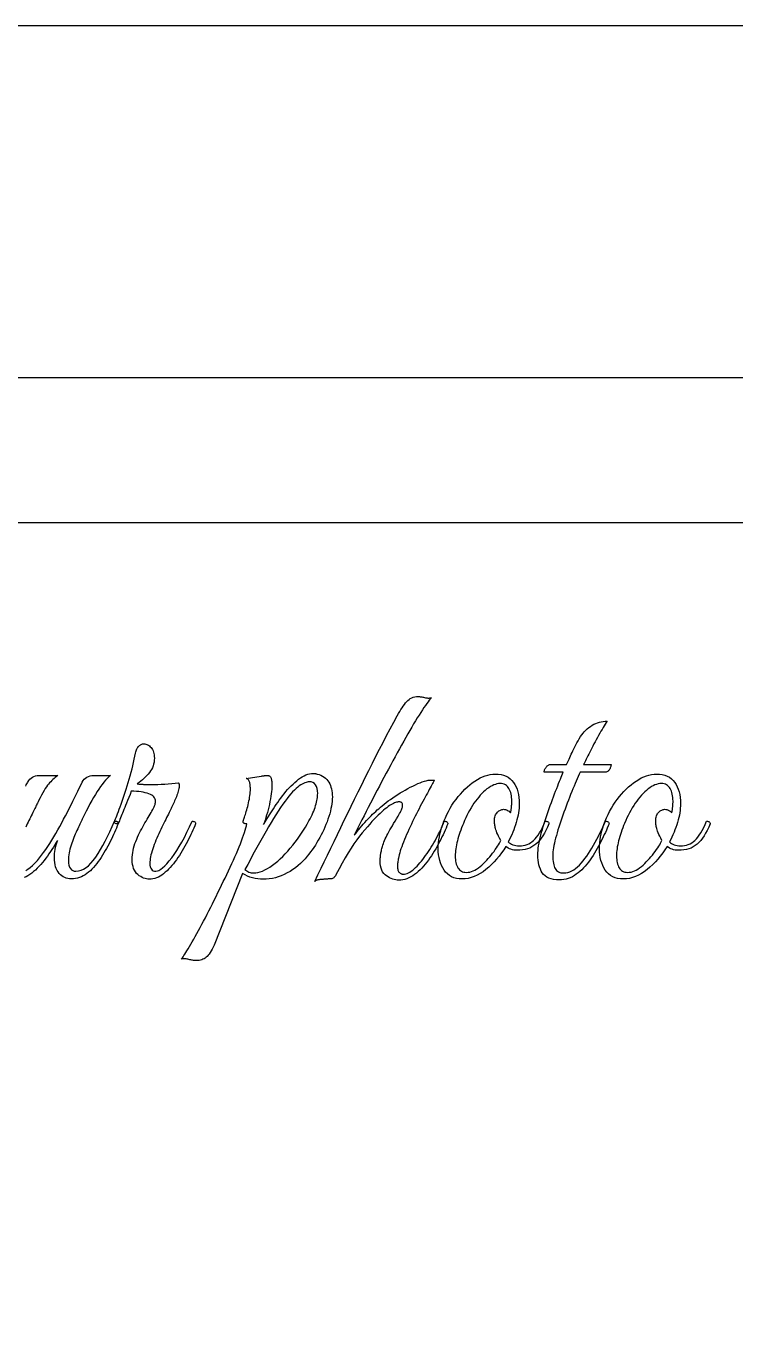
# Model space of a CAD drawing. Header units: millimetres. Extents: x 0 to 2440, y 0 to 1257.
# Drawn here: x 2267.4 to 2335.9, y 1095 to 1220 of the extents above; entities that cross this region are included whole.
import ezdxf

# ---------------------------------------------------------------- set-up
doc = ezdxf.new("R2010")
doc.units = ezdxf.units.MM
for name, color, linetype in [('CUT_OUTSIDE', 1, 'Continuous'), ('ENGRAVE_V', 2, 'Continuous'), ('SHEET', 8, 'Continuous')]:
    doc.layers.add(name, color=color, linetype=linetype)

msp = doc.modelspace()

# ---------------------------------------------------------------- linework, layer by layer
at = {"layer": 'CUT_OUTSIDE'}
msp.add_lwpolyline([(2391.99, 852), (2391.99, 1186), (1887.99, 1186), (1887.99, 852)], close=True, dxfattribs=at)
at = {"layer": 'ENGRAVE_V'}
for points in [[(2377.99, 866), (1901.99, 866), (1901.99, 1172), (2377.99, 1172), (2377.99, 866)], [(2295.289, 1137.326), (2295.594, 1137.951), (2295.902, 1138.584), (2296.213, 1139.224), (2296.528, 1139.872), (2296.845, 1140.528), (2297.166, 1141.191), (2297.49, 1141.862), (2297.817, 1142.541), (2298.147, 1143.224), (2298.479, 1143.909), (2298.813, 1144.595), (2299.15, 1145.282), (2299.489, 1145.971), (2299.83, 1146.661), (2300.173, 1147.352), (2300.519, 1148.045), (2300.865, 1148.734), (2301.21, 1149.416), (2301.555, 1150.089), (2301.898, 1150.754), (2302.241, 1151.41), (2302.583, 1152.059), (2302.923, 1152.7), (2303.263, 1153.332), (2303.385, 1153.543), (2303.504, 1153.742), (2303.622, 1153.93), (2303.736, 1154.105), (2303.849, 1154.269), (2303.959, 1154.421), (2304.068, 1154.562), (2304.173, 1154.69), (2304.282, 1154.805), (2304.4, 1154.905), (2304.526, 1154.99), (2304.661, 1155.059), (2304.804, 1155.112), (2304.956, 1155.151), (2305.117, 1155.174), (2305.286, 1155.181), (2305.352, 1155.18), (2305.421, 1155.176), (2305.493, 1155.169), (2305.568, 1155.16), (2305.645, 1155.148), (2305.725, 1155.133), (2305.807, 1155.115), (2305.893, 1155.095), (2305.979, 1155.075), (2306.064, 1155.06), (2306.149, 1155.05), (2306.232, 1155.044), (2306.315, 1155.043), (2306.396, 1155.046), (2306.477, 1155.054), (2306.557, 1155.066), (2306.459, 1154.955), (2306.352, 1154.826), (2306.237, 1154.677), (2306.113, 1154.51), (2305.98, 1154.323), (2305.839, 1154.118), (2305.69, 1153.893), (2305.531, 1153.65), (2305.367, 1153.391), (2305.197, 1153.119), (2305.024, 1152.835), (2304.845, 1152.538), (2304.662, 1152.228), (2304.475, 1151.906), (2304.283, 1151.571), (2304.087, 1151.223), (2303.887, 1150.866), (2303.684, 1150.502), (2303.479, 1150.131), (2303.271, 1149.753), (2303.06, 1149.369), (2302.846, 1148.978), (2302.63, 1148.58), (2302.411, 1148.175), (2302.191, 1147.766), (2301.972, 1147.357), (2301.754, 1146.947), (2301.537, 1146.535), (2301.321, 1146.123), (2301.105, 1145.71), (2300.891, 1145.296), (2300.677, 1144.881), (2300.466, 1144.469), (2300.259, 1144.064), (2300.057, 1143.666), (2299.858, 1143.274), (2299.663, 1142.889), (2299.472, 1142.511), (2299.285, 1142.14), (2299.103, 1141.775), (2299.248, 1141.962), (2299.394, 1142.145), (2299.54, 1142.326), (2299.688, 1142.505), (2299.836, 1142.68), (2299.986, 1142.853), (2300.136, 1143.024), (2300.287, 1143.191), (2300.439, 1143.354), (2300.589, 1143.512), (2300.738, 1143.665), (2300.887, 1143.812), (2301.035, 1143.954), (2301.181, 1144.09), (2301.327, 1144.221), (2301.472, 1144.347), (2301.636, 1144.492), (2301.811, 1144.639), (2301.995, 1144.788), (2302.191, 1144.939), (2302.396, 1145.092), (2302.612, 1145.246), (2302.839, 1145.402), (2303.076, 1145.56), (2303.318, 1145.716), (2303.559, 1145.867), (2303.801, 1146.013), (2304.043, 1146.152), (2304.285, 1146.287), (2304.527, 1146.416), (2304.769, 1146.54), (2305.011, 1146.658), (2305.247, 1146.766), (2305.471, 1146.86), (2305.682, 1146.94), (2305.882, 1147.005), (2306.069, 1147.055), (2306.244, 1147.091), (2306.407, 1147.113), (2306.557, 1147.12), (2306.606, 1147.12), (2306.651, 1147.119), (2306.693, 1147.116), (2306.73, 1147.113), (2306.765, 1147.109), (2306.795, 1147.104), (2306.823, 1147.098), (2306.846, 1147.091), (2306.841, 1147.082), (2306.826, 1147.055), (2306.801, 1147.01), (2306.767, 1146.947), (2306.722, 1146.866), (2306.667, 1146.766), (2306.603, 1146.649), (2306.528, 1146.514), (2306.446, 1146.364), (2306.359, 1146.205), (2306.267, 1146.036), (2306.171, 1145.856), (2306.069, 1145.667), (2305.962, 1145.468), (2305.85, 1145.259), (2305.734, 1145.04), (2305.614, 1144.814), (2305.493, 1144.583), (2305.372, 1144.348), (2305.25, 1144.108), (2305.126, 1143.864), (2305.002, 1143.615), (2304.877, 1143.362), (2304.751, 1143.104), (2304.627, 1142.846), (2304.507, 1142.591), (2304.39, 1142.338), (2304.278, 1142.089), (2304.17, 1141.844), (2304.066, 1141.601), (2303.966, 1141.362), (2303.87, 1141.125), (2303.78, 1140.896), (2303.699, 1140.676), (2303.625, 1140.468), (2303.559, 1140.269), (2303.502, 1140.081), (2303.453, 1139.904), (2303.412, 1139.736), (2303.379, 1139.579), (2303.359, 1139.466), (2303.341, 1139.357), (2303.326, 1139.253), (2303.314, 1139.153), (2303.304, 1139.058), (2303.298, 1138.967), (2303.294, 1138.881), (2303.292, 1138.799), (2303.295, 1138.689), (2303.303, 1138.587), (2303.317, 1138.495), (2303.336, 1138.413), (2303.36, 1138.34), (2303.39, 1138.277), (2303.425, 1138.223), (2303.466, 1138.178), (2303.509, 1138.141), (2303.554, 1138.109), (2303.6, 1138.081), (2303.646, 1138.059), (2303.694, 1138.042), (2303.742, 1138.029), (2303.791, 1138.022), (2303.841, 1138.019), (2303.965, 1138.027), (2304.091, 1138.051), (2304.22, 1138.09), (2304.35, 1138.146), (2304.483, 1138.217), (2304.619, 1138.304), (2304.756, 1138.406), (2304.896, 1138.525), (2305.036, 1138.656), (2305.177, 1138.795), (2305.316, 1138.943), (2305.456, 1139.099), (2305.594, 1139.264), (2305.733, 1139.438), (2305.871, 1139.62), (2306.008, 1139.811), (2306.144, 1140.007), (2306.278, 1140.207), (2306.41, 1140.41), (2306.539, 1140.616), (2306.666, 1140.825), (2306.791, 1141.038), (2306.914, 1141.253), (2307.034, 1141.472), (2307.15, 1141.691), (2307.26, 1141.906), (2307.365, 1142.119), (2307.464, 1142.328), (2307.556, 1142.534), (2307.643, 1142.737), (2307.724, 1142.937), (2307.799, 1143.133), (2307.881, 1143.129), (2307.951, 1143.117), (2308.011, 1143.097), (2308.059, 1143.068), (2308.097, 1143.032), (2308.125, 1142.987), (2308.141, 1142.934), (2308.146, 1142.873), (2308.064, 1142.676), (2307.977, 1142.473), (2307.885, 1142.266), (2307.789, 1142.053), (2307.687, 1141.836), (2307.58, 1141.614), (2307.468, 1141.386), (2307.352, 1141.154), (2307.23, 1140.921), (2307.105, 1140.691), (2306.976, 1140.464), (2306.842, 1140.24), (2306.705, 1140.02), (2306.563, 1139.802), (2306.418, 1139.588), (2306.268, 1139.377), (2306.115, 1139.172), (2305.958, 1138.976), (2305.797, 1138.789), (2305.633, 1138.612), (2305.465, 1138.443), (2305.293, 1138.283), (2305.118, 1138.132), (2304.939, 1137.99), (2304.757, 1137.862), (2304.573, 1137.75), (2304.385, 1137.656), (2304.195, 1137.579), (2304.002, 1137.519), (2303.807, 1137.476), (2303.609, 1137.45), (2303.408, 1137.441), (2303.263, 1137.448), (2303.117, 1137.467), (2302.97, 1137.498), (2302.823, 1137.543), (2302.674, 1137.599), (2302.525, 1137.669), (2302.374, 1137.751), (2302.223, 1137.846), (2302.081, 1137.957), (2301.958, 1138.09), (2301.853, 1138.243), (2301.768, 1138.417), (2301.702, 1138.611), (2301.654, 1138.826), (2301.626, 1139.063), (2301.616, 1139.319), (2301.617, 1139.4), (2301.62, 1139.481), (2301.625, 1139.564), (2301.631, 1139.648), (2301.639, 1139.734), (2301.649, 1139.821), (2301.661, 1139.909), (2301.674, 1139.998), (2301.69, 1140.09), (2301.709, 1140.185), (2301.73, 1140.283), (2301.754, 1140.385), (2301.78, 1140.489), (2301.81, 1140.597), (2301.842, 1140.708), (2301.877, 1140.822), (2301.923, 1140.968), (2301.978, 1141.119), (2302.039, 1141.274), (2302.108, 1141.432), (2302.183, 1141.595), (2302.267, 1141.762), (2302.357, 1141.933), (2302.454, 1142.108), (2302.559, 1142.29), (2302.671, 1142.484), (2302.79, 1142.689), (2302.917, 1142.906), (2303.05, 1143.133), (2303.191, 1143.372), (2303.339, 1143.623), (2303.494, 1143.884), (2303.562, 1144.004), (2303.621, 1144.117), (2303.671, 1144.224), (2303.711, 1144.325), (2303.743, 1144.419), (2303.765, 1144.507), (2303.779, 1144.589), (2303.783, 1144.665), (2303.778, 1144.746), (2303.762, 1144.816), (2303.735, 1144.876), (2303.697, 1144.925), (2303.648, 1144.962), (2303.588, 1144.99), (2303.518, 1145.006), (2303.437, 1145.011), (2303.361, 1145.007), (2303.28, 1144.993), (2303.192, 1144.971), (2303.097, 1144.939), (2302.997, 1144.898), (2302.89, 1144.849), (2302.776, 1144.79), (2302.657, 1144.722), (2302.53, 1144.643), (2302.395, 1144.551), (2302.252, 1144.445), (2302.1, 1144.325), (2301.941, 1144.192), (2301.774, 1144.045), (2301.598, 1143.885), (2301.414, 1143.711), (2301.228, 1143.528), (2301.031, 1143.325), (2300.824, 1143.102), (2300.605, 1142.859), (2300.376, 1142.596), (2300.136, 1142.313), (2299.885, 1142.011), (2299.623, 1141.689), (2299.353, 1141.34), (2299.079, 1140.957), (2298.801, 1140.541), (2298.518, 1140.092), (2298.23, 1139.61), (2297.938, 1139.094), (2297.642, 1138.544), (2297.34, 1137.961), (2297.289, 1137.873), (2297.237, 1137.796), (2297.183, 1137.731), (2297.127, 1137.676), (2297.071, 1137.633), (2297.013, 1137.601), (2296.953, 1137.581), (2296.893, 1137.571), (2296.829, 1137.568), (2296.76, 1137.563), (2296.686, 1137.559), (2296.607, 1137.553), (2296.524, 1137.548), (2296.435, 1137.542), (2296.341, 1137.535), (2296.242, 1137.528), (2296.177, 1137.521), (2296.112, 1137.515), (2296.047, 1137.508), (2295.982, 1137.503), (2295.917, 1137.498), (2295.852, 1137.493), (2295.787, 1137.489), (2295.722, 1137.485), (2295.659, 1137.479), (2295.598, 1137.469), (2295.54, 1137.456), (2295.484, 1137.438), (2295.431, 1137.416), (2295.381, 1137.39), (2295.334, 1137.36), (2295.289, 1137.326)], [(2323.546, 1152.812), (2323.451, 1152.67), (2323.353, 1152.52), (2323.252, 1152.36), (2323.149, 1152.191), (2323.042, 1152.013), (2322.934, 1151.826), (2322.822, 1151.63), (2322.708, 1151.425), (2322.594, 1151.217), (2322.481, 1151.01), (2322.371, 1150.805), (2322.264, 1150.602), (2322.158, 1150.401), (2322.055, 1150.201), (2321.954, 1150.003), (2321.856, 1149.807), (2321.761, 1149.618), (2321.672, 1149.441), (2321.59, 1149.275), (2321.513, 1149.121), (2321.441, 1148.979), (2321.376, 1148.849), (2321.317, 1148.73), (2321.263, 1148.623), (2323.921, 1148.623), (2323.92, 1148.592), (2323.915, 1148.556), (2323.907, 1148.516), (2323.896, 1148.471), (2323.882, 1148.422), (2323.865, 1148.368), (2323.844, 1148.31), (2323.82, 1148.247), (2323.792, 1148.184), (2323.758, 1148.126), (2323.718, 1148.072), (2323.672, 1148.023), (2323.621, 1147.979), (2323.563, 1147.938), (2323.5, 1147.903), (2323.43, 1147.872), (2320.917, 1147.872), (2320.828, 1147.672), (2320.737, 1147.462), (2320.642, 1147.242), (2320.545, 1147.012), (2320.444, 1146.772), (2320.34, 1146.523), (2320.232, 1146.263), (2320.122, 1145.994), (2320.011, 1145.718), (2319.9, 1145.439), (2319.79, 1145.158), (2319.681, 1144.874), (2319.574, 1144.587), (2319.467, 1144.298), (2319.361, 1144.006), (2319.255, 1143.711), (2319.153, 1143.417), (2319.055, 1143.129), (2318.961, 1142.845), (2318.873, 1142.566), (2318.788, 1142.292), (2318.708, 1142.024), (2318.633, 1141.76), (2318.562, 1141.501), (2318.498, 1141.25), (2318.442, 1141.012), (2318.395, 1140.786), (2318.356, 1140.573), (2318.326, 1140.371), (2318.305, 1140.182), (2318.292, 1140.004), (2318.287, 1139.839), (2318.291, 1139.63), (2318.302, 1139.434), (2318.32, 1139.252), (2318.345, 1139.085), (2318.378, 1138.931), (2318.417, 1138.791), (2318.464, 1138.666), (2318.519, 1138.554), (2318.582, 1138.456), (2318.658, 1138.37), (2318.745, 1138.298), (2318.844, 1138.24), (2318.954, 1138.194), (2319.077, 1138.161), (2319.211, 1138.141), (2319.356, 1138.135), (2319.551, 1138.147), (2319.743, 1138.183), (2319.933, 1138.243), (2320.122, 1138.326), (2320.309, 1138.434), (2320.494, 1138.566), (2320.677, 1138.721), (2320.859, 1138.9), (2321.038, 1139.098), (2321.215, 1139.308), (2321.39, 1139.53), (2321.563, 1139.764), (2321.734, 1140.01), (2321.902, 1140.268), (2322.068, 1140.539), (2322.231, 1140.822), (2322.391, 1141.111), (2322.546, 1141.4), (2322.696, 1141.689), (2322.842, 1141.978), (2322.982, 1142.266), (2323.117, 1142.555), (2323.247, 1142.844), (2323.373, 1143.133), (2323.454, 1143.129), (2323.524, 1143.117), (2323.584, 1143.097), (2323.633, 1143.068), (2323.67, 1143.032), (2323.698, 1142.987), (2323.714, 1142.934), (2323.719, 1142.873), (2323.637, 1142.676), (2323.551, 1142.474), (2323.461, 1142.268), (2323.365, 1142.057), (2323.266, 1141.842), (2323.161, 1141.622), (2323.052, 1141.397), (2322.939, 1141.169), (2322.822, 1140.939), (2322.7, 1140.711), (2322.574, 1140.485), (2322.444, 1140.262), (2322.31, 1140.041), (2322.173, 1139.822), (2322.031, 1139.606), (2321.885, 1139.392), (2321.734, 1139.184), (2321.579, 1138.985), (2321.42, 1138.797), (2321.256, 1138.619), (2321.088, 1138.45), (2320.915, 1138.292), (2320.737, 1138.143), (2320.555, 1138.005), (2320.369, 1137.88), (2320.177, 1137.771), (2319.981, 1137.679), (2319.779, 1137.604), (2319.572, 1137.545), (2319.361, 1137.504), (2319.144, 1137.479), (2318.923, 1137.47), (2318.632, 1137.481), (2318.365, 1137.513), (2318.123, 1137.566), (2317.905, 1137.64), (2317.711, 1137.736), (2317.542, 1137.852), (2317.397, 1137.99), (2317.276, 1138.149), (2317.175, 1138.325), (2317.087, 1138.513), (2317.012, 1138.713), (2316.951, 1138.926), (2316.904, 1139.15), (2316.87, 1139.387), (2316.85, 1139.636), (2316.843, 1139.897), (2316.847, 1140.097), (2316.861, 1140.308), (2316.883, 1140.529), (2316.915, 1140.76), (2316.956, 1141.002), (2317.005, 1141.254), (2317.064, 1141.517), (2317.132, 1141.79), (2317.206, 1142.069), (2317.284, 1142.35), (2317.367, 1142.634), (2317.453, 1142.92), (2317.544, 1143.208), (2317.638, 1143.499), (2317.737, 1143.792), (2317.84, 1144.087), (2317.944, 1144.38), (2318.048, 1144.669), (2318.152, 1144.953), (2318.255, 1145.232), (2318.358, 1145.505), (2318.46, 1145.774), (2318.562, 1146.038), (2318.663, 1146.297), (2318.761, 1146.546), (2318.854, 1146.78), (2318.942, 1146.999), (2319.024, 1147.203), (2319.101, 1147.393), (2319.172, 1147.567), (2319.238, 1147.727), (2319.299, 1147.872), (2317.45, 1147.872), (2317.453, 1147.93), (2317.462, 1147.989), (2317.478, 1148.049), (2317.5, 1148.11), (2317.529, 1148.172), (2317.563, 1148.235), (2317.604, 1148.298), (2317.652, 1148.363), (2317.703, 1148.424), (2317.755, 1148.477), (2317.808, 1148.521), (2317.861, 1148.558), (2317.916, 1148.586), (2317.971, 1148.607), (2318.028, 1148.619), (2318.085, 1148.623), (2319.616, 1148.623), (2319.675, 1148.742), (2319.737, 1148.868), (2319.8, 1149.002), (2319.866, 1149.143), (2319.934, 1149.291), (2320.004, 1149.446), (2320.076, 1149.609), (2320.151, 1149.778), (2320.23, 1149.954), (2320.316, 1150.134), (2320.409, 1150.319), (2320.509, 1150.508), (2320.615, 1150.702), (2320.728, 1150.9), (2320.848, 1151.103), (2320.974, 1151.31), (2321.087, 1151.479), (2321.206, 1151.638), (2321.334, 1151.789), (2321.469, 1151.931), (2321.612, 1152.064), (2321.763, 1152.187), (2321.921, 1152.302), (2322.087, 1152.408), (2322.258, 1152.503), (2322.433, 1152.585), (2322.61, 1152.654), (2322.791, 1152.711), (2322.975, 1152.755), (2323.162, 1152.787), (2323.352, 1152.806), (2323.546, 1152.812)], [(2275.989, 1143.22), (2276.049, 1143.352), (2276.113, 1143.503), (2276.183, 1143.672), (2276.256, 1143.859), (2276.334, 1144.065), (2276.417, 1144.29), (2276.504, 1144.533), (2276.596, 1144.795), (2276.69, 1145.069), (2276.785, 1145.352), (2276.881, 1145.642), (2276.978, 1145.939), (2277.076, 1146.245), (2277.175, 1146.558), (2277.275, 1146.879), (2277.376, 1147.207), (2277.474, 1147.537), (2277.565, 1147.863), (2277.651, 1148.184), (2277.73, 1148.5), (2277.802, 1148.812), (2277.869, 1149.119), (2277.929, 1149.422), (2277.982, 1149.721), (2278.006, 1149.832), (2278.035, 1149.936), (2278.068, 1150.033), (2278.105, 1150.122), (2278.147, 1150.203), (2278.194, 1150.276), (2278.245, 1150.342), (2278.3, 1150.4), (2278.359, 1150.45), (2278.418, 1150.494), (2278.478, 1150.532), (2278.539, 1150.562), (2278.6, 1150.586), (2278.663, 1150.603), (2278.727, 1150.613), (2278.791, 1150.616), (2278.884, 1150.611), (2278.976, 1150.594), (2279.065, 1150.566), (2279.153, 1150.526), (2279.238, 1150.475), (2279.322, 1150.413), (2279.405, 1150.34), (2279.485, 1150.255), (2279.559, 1150.16), (2279.624, 1150.056), (2279.679, 1149.942), (2279.723, 1149.818), (2279.758, 1149.685), (2279.783, 1149.543), (2279.798, 1149.391), (2279.803, 1149.23), (2279.795, 1149.031), (2279.773, 1148.839), (2279.736, 1148.655), (2279.683, 1148.478), (2279.616, 1148.309), (2279.535, 1148.146), (2279.438, 1147.991), (2279.326, 1147.843), (2279.203, 1147.699), (2279.074, 1147.557), (2278.938, 1147.417), (2278.795, 1147.279), (2278.645, 1147.143), (2278.489, 1147.008), (2278.326, 1146.876), (2278.156, 1146.745), (2278.228, 1146.738), (2278.302, 1146.731), (2278.377, 1146.725), (2278.452, 1146.72), (2278.528, 1146.714), (2278.605, 1146.71), (2278.684, 1146.705), (2278.763, 1146.701), (2278.843, 1146.698), (2278.925, 1146.695), (2279.009, 1146.693), (2279.095, 1146.691), (2279.182, 1146.689), (2279.272, 1146.688), (2279.363, 1146.687), (2279.456, 1146.687), (2279.795, 1146.69), (2280.133, 1146.698), (2280.47, 1146.711), (2280.807, 1146.73), (2281.142, 1146.755), (2281.477, 1146.785), (2281.81, 1146.82), (2282.143, 1146.86), (2282.157, 1146.818), (2282.168, 1146.779), (2282.178, 1146.743), (2282.186, 1146.709), (2282.193, 1146.678), (2282.197, 1146.649), (2282.2, 1146.623), (2282.201, 1146.6), (2282.197, 1146.503), (2282.187, 1146.4), (2282.17, 1146.29), (2282.147, 1146.174), (2282.116, 1146.052), (2282.079, 1145.923), (2282.035, 1145.788), (2281.984, 1145.647), (2281.93, 1145.504), (2281.875, 1145.365), (2281.82, 1145.23), (2281.764, 1145.098), (2281.708, 1144.97), (2281.651, 1144.845), (2281.594, 1144.724), (2281.536, 1144.607), (2281.504, 1144.535), (2281.464, 1144.451), (2281.417, 1144.353), (2281.363, 1144.242), (2281.301, 1144.118), (2281.233, 1143.981), (2281.157, 1143.831), (2281.074, 1143.668), (2280.986, 1143.495), (2280.897, 1143.317), (2280.806, 1143.134), (2280.713, 1142.945), (2280.618, 1142.751), (2280.521, 1142.552), (2280.423, 1142.347), (2280.323, 1142.136), (2280.224, 1141.924), (2280.129, 1141.712), (2280.038, 1141.501), (2279.951, 1141.291), (2279.868, 1141.082), (2279.789, 1140.874), (2279.714, 1140.667), (2279.644, 1140.461), (2279.579, 1140.259), (2279.524, 1140.064), (2279.477, 1139.878), (2279.438, 1139.699), (2279.408, 1139.527), (2279.386, 1139.364), (2279.374, 1139.208), (2279.369, 1139.059), (2279.378, 1138.883), (2279.405, 1138.731), (2279.451, 1138.602), (2279.514, 1138.496), (2279.595, 1138.414), (2279.694, 1138.355), (2279.812, 1138.32), (2279.947, 1138.308), (2280.091, 1138.328), (2280.249, 1138.389), (2280.42, 1138.489), (2280.604, 1138.63), (2280.803, 1138.81), (2281.014, 1139.031), (2281.24, 1139.293), (2281.478, 1139.594), (2281.724, 1139.93), (2281.97, 1140.297), (2282.215, 1140.694), (2282.461, 1141.122), (2282.706, 1141.579), (2282.952, 1142.067), (2283.198, 1142.585), (2283.443, 1143.133), (2283.524, 1143.129), (2283.595, 1143.117), (2283.654, 1143.097), (2283.703, 1143.068), (2283.741, 1143.032), (2283.768, 1142.987), (2283.784, 1142.934), (2283.79, 1142.873), (2283.708, 1142.676), (2283.621, 1142.474), (2283.529, 1142.268), (2283.432, 1142.057), (2283.33, 1141.842), (2283.224, 1141.622), (2283.112, 1141.397), (2282.995, 1141.169), (2282.875, 1140.939), (2282.751, 1140.713), (2282.624, 1140.489), (2282.493, 1140.269), (2282.36, 1140.052), (2282.223, 1139.839), (2282.084, 1139.628), (2281.941, 1139.421), (2281.795, 1139.219), (2281.646, 1139.027), (2281.495, 1138.844), (2281.341, 1138.669), (2281.185, 1138.504), (2281.025, 1138.348), (2280.863, 1138.201), (2280.698, 1138.063), (2280.531, 1137.937), (2280.362, 1137.829), (2280.192, 1137.737), (2280.019, 1137.662), (2279.845, 1137.603), (2279.669, 1137.561), (2279.491, 1137.536), (2279.312, 1137.528), (2279.174, 1137.535), (2279.037, 1137.556), (2278.9, 1137.591), (2278.763, 1137.64), (2278.625, 1137.703), (2278.488, 1137.78), (2278.351, 1137.871), (2278.214, 1137.976), (2278.085, 1138.097), (2277.973, 1138.235), (2277.879, 1138.391), (2277.802, 1138.565), (2277.742, 1138.756), (2277.699, 1138.965), (2277.673, 1139.191), (2277.665, 1139.435), (2277.67, 1139.658), (2277.686, 1139.88), (2277.713, 1140.101), (2277.751, 1140.32), (2277.8, 1140.538), (2277.86, 1140.754), (2277.93, 1140.969), (2278.011, 1141.183), (2278.099, 1141.394), (2278.19, 1141.603), (2278.284, 1141.808), (2278.38, 1142.01), (2278.479, 1142.209), (2278.58, 1142.405), (2278.684, 1142.597), (2278.791, 1142.787), (2278.898, 1142.972), (2279.003, 1143.151), (2279.104, 1143.326), (2279.203, 1143.494), (2279.299, 1143.658), (2279.393, 1143.816), (2279.484, 1143.968), (2279.572, 1144.116), (2279.653, 1144.256), (2279.723, 1144.39), (2279.783, 1144.516), (2279.832, 1144.636), (2279.869, 1144.748), (2279.897, 1144.852), (2279.913, 1144.95), (2279.918, 1145.04), (2279.908, 1145.166), (2279.878, 1145.282), (2279.827, 1145.39), (2279.756, 1145.488), (2279.664, 1145.577), (2279.553, 1145.658), (2279.421, 1145.729), (2279.268, 1145.791), (2279.1, 1145.846), (2278.919, 1145.894), (2278.726, 1145.936), (2278.521, 1145.972), (2278.303, 1146.001), (2278.074, 1146.024), (2277.832, 1146.041), (2277.578, 1146.051), (2277.452, 1145.73), (2277.334, 1145.43), (2277.224, 1145.152), (2277.123, 1144.896), (2277.029, 1144.661), (2276.944, 1144.448), (2276.867, 1144.256), (2276.798, 1144.087), (2276.733, 1143.929), (2276.67, 1143.772), (2276.607, 1143.618), (2276.545, 1143.465), (2276.484, 1143.315), (2276.424, 1143.166), (2276.365, 1143.019), (2276.307, 1142.873), (2276.201, 1142.879), (2276.113, 1142.895), (2276.045, 1142.922), (2275.996, 1142.96), (2275.966, 1143.009), (2275.955, 1143.068), (2275.962, 1143.139), (2275.989, 1143.22)], [(2283.848, 1129.669), (2283.761, 1129.671), (2283.673, 1129.676), (2283.586, 1129.684), (2283.497, 1129.695), (2283.409, 1129.709), (2283.319, 1129.726), (2283.23, 1129.747), (2283.14, 1129.77), (2283.049, 1129.793), (2282.958, 1129.811), (2282.867, 1129.824), (2282.775, 1129.832), (2282.683, 1129.835), (2282.59, 1129.833), (2282.497, 1129.826), (2282.403, 1129.814), (2282.451, 1129.867), (2282.51, 1129.941), (2282.578, 1130.035), (2282.656, 1130.15), (2282.744, 1130.284), (2282.842, 1130.44), (2282.95, 1130.615), (2283.068, 1130.811), (2283.193, 1131.023), (2283.324, 1131.248), (2283.46, 1131.485), (2283.602, 1131.735), (2283.749, 1131.998), (2283.902, 1132.273), (2284.06, 1132.561), (2284.223, 1132.862), (2284.39, 1133.172), (2284.558, 1133.489), (2284.728, 1133.811), (2284.899, 1134.14), (2285.071, 1134.476), (2285.244, 1134.818), (2285.419, 1135.166), (2285.596, 1135.52), (2285.772, 1135.877), (2285.947, 1136.233), (2286.12, 1136.589), (2286.293, 1136.943), (2286.464, 1137.296), (2286.633, 1137.649), (2286.801, 1138.001), (2286.968, 1138.352), (2287.131, 1138.699), (2287.289, 1139.04), (2287.44, 1139.374), (2287.586, 1139.702), (2287.725, 1140.024), (2287.859, 1140.34), (2287.987, 1140.649), (2288.109, 1140.952), (2288.223, 1141.244), (2288.327, 1141.522), (2288.42, 1141.784), (2288.503, 1142.032), (2288.575, 1142.264), (2288.637, 1142.482), (2288.689, 1142.685), (2288.73, 1142.873), (2288.695, 1142.874), (2288.66, 1142.877), (2288.626, 1142.881), (2288.593, 1142.888), (2288.561, 1142.896), (2288.53, 1142.906), (2288.5, 1142.917), (2288.47, 1142.931), (2288.444, 1142.947), (2288.422, 1142.965), (2288.404, 1142.987), (2288.391, 1143.01), (2288.382, 1143.037), (2288.378, 1143.066), (2288.379, 1143.098), (2288.384, 1143.133), (2288.386, 1143.141), (2288.395, 1143.166), (2288.408, 1143.206), (2288.427, 1143.263), (2288.451, 1143.336), (2288.481, 1143.426), (2288.516, 1143.531), (2288.557, 1143.653), (2288.6, 1143.787), (2288.644, 1143.927), (2288.687, 1144.074), (2288.73, 1144.228), (2288.774, 1144.388), (2288.817, 1144.555), (2288.86, 1144.729), (2288.904, 1144.91), (2288.944, 1145.092), (2288.98, 1145.27), (2289.009, 1145.444), (2289.034, 1145.614), (2289.053, 1145.78), (2289.066, 1145.942), (2289.074, 1146.1), (2289.077, 1146.254), (2289.076, 1146.353), (2289.072, 1146.449), (2289.065, 1146.541), (2289.055, 1146.629), (2289.043, 1146.714), (2289.028, 1146.795), (2289.011, 1146.873), (2288.99, 1146.947), (2288.967, 1147.015), (2288.938, 1147.075), (2288.905, 1147.127), (2288.868, 1147.171), (2288.826, 1147.207), (2288.779, 1147.234), (2288.728, 1147.254), (2288.673, 1147.265), (2290.117, 1147.496), (2290.16, 1147.503), (2290.202, 1147.51), (2290.243, 1147.516), (2290.283, 1147.521), (2290.323, 1147.526), (2290.361, 1147.531), (2290.399, 1147.535), (2290.435, 1147.539), (2290.471, 1147.543), (2290.506, 1147.546), (2290.539, 1147.548), (2290.572, 1147.55), (2290.604, 1147.552), (2290.636, 1147.553), (2290.666, 1147.554), (2290.695, 1147.554), (2290.758, 1147.551), (2290.815, 1147.542), (2290.868, 1147.527), (2290.915, 1147.507), (2290.958, 1147.48), (2290.996, 1147.448), (2291.029, 1147.41), (2291.056, 1147.366), (2291.08, 1147.313), (2291.101, 1147.248), (2291.118, 1147.17), (2291.132, 1147.081), (2291.143, 1146.979), (2291.151, 1146.865), (2291.156, 1146.739), (2291.157, 1146.6), (2291.154, 1146.414), (2291.142, 1146.215), (2291.123, 1146.004), (2291.096, 1145.78), (2291.061, 1145.545), (2291.019, 1145.297), (2290.969, 1145.038), (2290.912, 1144.766), (2290.849, 1144.492), (2290.785, 1144.227), (2290.717, 1143.97), (2290.648, 1143.722), (2290.577, 1143.482), (2290.503, 1143.252), (2290.427, 1143.029), (2290.348, 1142.815), (2290.431, 1142.95), (2290.519, 1143.093), (2290.613, 1143.246), (2290.713, 1143.408), (2290.819, 1143.578), (2290.931, 1143.758), (2291.048, 1143.947), (2291.172, 1144.144), (2291.301, 1144.347), (2291.435, 1144.551), (2291.573, 1144.755), (2291.717, 1144.961), (2291.866, 1145.167), (2292.02, 1145.374), (2292.178, 1145.582), (2292.342, 1145.791), (2292.509, 1145.997), (2292.678, 1146.193), (2292.849, 1146.381), (2293.021, 1146.561), (2293.195, 1146.731), (2293.371, 1146.894), (2293.549, 1147.047), (2293.729, 1147.193), (2293.909, 1147.325), (2294.088, 1147.439), (2294.267, 1147.536), (2294.444, 1147.615), (2294.62, 1147.677), (2294.796, 1147.721), (2294.971, 1147.747), (2295.145, 1147.756), (2295.182, 1147.755), (2295.222, 1147.752), (2295.265, 1147.748), (2295.311, 1147.742), (2295.359, 1147.733), (2295.41, 1147.724), (2295.464, 1147.712), (2295.52, 1147.698), (2295.715, 1147.642), (2295.895, 1147.573), (2296.06, 1147.492), (2296.21, 1147.398), (2296.345, 1147.293), (2296.465, 1147.175), (2296.571, 1147.046), (2296.661, 1146.904), (2296.739, 1146.752), (2296.807, 1146.594), (2296.864, 1146.429), (2296.911, 1146.257), (2296.947, 1146.079), (2296.973, 1145.893), (2296.988, 1145.701), (2296.994, 1145.502), (2296.988, 1145.283), (2296.973, 1145.058), (2296.947, 1144.828), (2296.911, 1144.592), (2296.864, 1144.351), (2296.807, 1144.105), (2296.739, 1143.853), (2296.661, 1143.596), (2296.575, 1143.336), (2296.482, 1143.078), (2296.382, 1142.822), (2296.275, 1142.566), (2296.161, 1142.312), (2296.041, 1142.06), (2295.914, 1141.808), (2295.78, 1141.559), (2295.641, 1141.312), (2295.499, 1141.072), (2295.352, 1140.837), (2295.202, 1140.609), (2295.049, 1140.386), (2294.892, 1140.169), (2294.731, 1139.958), (2294.567, 1139.753), (2294.36, 1139.506), (2294.142, 1139.272), (2293.915, 1139.051), (2293.678, 1138.843), (2293.431, 1138.647), (2293.174, 1138.463), (2292.908, 1138.293), (2292.631, 1138.135), (2292.348, 1137.993), (2292.064, 1137.869), (2291.778, 1137.765), (2291.49, 1137.68), (2291.2, 1137.613), (2290.908, 1137.566), (2290.615, 1137.538), (2290.32, 1137.528), (2290.055, 1137.537), (2289.794, 1137.562), (2289.538, 1137.605), (2289.287, 1137.665), (2289.04, 1137.743), (2288.797, 1137.837), (2288.559, 1137.948), (2288.326, 1138.077), (2285.581, 1131.172), (2285.48, 1130.964), (2285.381, 1130.773), (2285.282, 1130.599), (2285.184, 1130.442), (2285.087, 1130.303), (2284.991, 1130.18), (2284.895, 1130.075), (2284.801, 1129.987), (2284.704, 1129.913), (2284.601, 1129.848), (2284.491, 1129.793), (2284.375, 1129.749), (2284.253, 1129.714), (2284.124, 1129.689), (2283.989, 1129.674), (2283.848, 1129.669)], [(2309.533, 1137.557), (2309.247, 1137.57), (2308.98, 1137.61), (2308.732, 1137.677), (2308.504, 1137.77), (2308.295, 1137.89), (2308.106, 1138.036), (2307.936, 1138.21), (2307.785, 1138.409), (2307.653, 1138.628), (2307.539, 1138.858), (2307.442, 1139.099), (2307.362, 1139.352), (2307.301, 1139.616), (2307.257, 1139.891), (2307.23, 1140.177), (2307.222, 1140.475), (2307.228, 1140.758), (2307.249, 1141.044), (2307.283, 1141.332), (2307.33, 1141.624), (2307.391, 1141.917), (2307.465, 1142.214), (2307.553, 1142.513), (2307.655, 1142.815), (2307.776, 1143.144), (2307.909, 1143.465), (2308.053, 1143.78), (2308.208, 1144.087), (2308.374, 1144.386), (2308.552, 1144.679), (2308.741, 1144.964), (2308.941, 1145.242), (2309.149, 1145.51), (2309.363, 1145.765), (2309.583, 1146.007), (2309.807, 1146.236), (2310.038, 1146.451), (2310.273, 1146.654), (2310.514, 1146.843), (2310.761, 1147.019), (2311.01, 1147.178), (2311.258, 1147.316), (2311.507, 1147.433), (2311.754, 1147.528), (2312.001, 1147.603), (2312.248, 1147.656), (2312.494, 1147.688), (2312.74, 1147.698), (2313.027, 1147.686), (2313.294, 1147.648), (2313.541, 1147.584), (2313.769, 1147.496), (2313.978, 1147.382), (2314.168, 1147.243), (2314.338, 1147.079), (2314.488, 1146.889), (2314.62, 1146.68), (2314.735, 1146.458), (2314.831, 1146.222), (2314.911, 1145.972), (2314.972, 1145.709), (2315.016, 1145.432), (2315.043, 1145.142), (2315.051, 1144.838), (2315.047, 1144.62), (2315.033, 1144.399), (2315.011, 1144.176), (2314.979, 1143.949), (2314.939, 1143.721), (2314.889, 1143.489), (2314.83, 1143.255), (2314.763, 1143.018), (2314.687, 1142.78), (2314.605, 1142.543), (2314.517, 1142.307), (2314.423, 1142.071), (2314.322, 1141.837), (2314.215, 1141.604), (2314.102, 1141.371), (2313.982, 1141.14), (2314.081, 1141.052), (2314.19, 1140.975), (2314.309, 1140.911), (2314.438, 1140.858), (2314.576, 1140.817), (2314.725, 1140.788), (2314.883, 1140.77), (2315.051, 1140.764), (2315.25, 1140.772), (2315.442, 1140.797), (2315.626, 1140.837), (2315.803, 1140.894), (2315.972, 1140.967), (2316.135, 1141.057), (2316.29, 1141.162), (2316.438, 1141.284), (2316.582, 1141.427), (2316.725, 1141.595), (2316.868, 1141.788), (2317.009, 1142.006), (2317.149, 1142.25), (2317.289, 1142.519), (2317.427, 1142.814), (2317.565, 1143.133), (2317.646, 1143.129), (2317.717, 1143.117), (2317.776, 1143.097), (2317.825, 1143.068), (2317.863, 1143.032), (2317.89, 1142.987), (2317.906, 1142.934), (2317.912, 1142.873), (2317.772, 1142.552), (2317.627, 1142.253), (2317.478, 1141.976), (2317.323, 1141.721), (2317.164, 1141.488), (2316.999, 1141.278), (2316.829, 1141.089), (2316.655, 1140.923), (2316.472, 1140.778), (2316.277, 1140.653), (2316.069, 1140.548), (2315.85, 1140.464), (2315.618, 1140.4), (2315.374, 1140.357), (2315.118, 1140.334), (2314.849, 1140.331), (2314.687, 1140.337), (2314.531, 1140.354), (2314.383, 1140.383), (2314.242, 1140.425), (2314.109, 1140.477), (2313.982, 1140.542), (2313.863, 1140.618), (2313.751, 1140.706), (2313.544, 1140.381), (2313.328, 1140.068), (2313.102, 1139.768), (2312.866, 1139.482), (2312.622, 1139.209), (2312.367, 1138.948), (2312.103, 1138.701), (2311.83, 1138.467), (2311.551, 1138.254), (2311.269, 1138.069), (2310.986, 1137.912), (2310.7, 1137.785), (2310.411, 1137.685), (2310.121, 1137.614), (2309.828, 1137.571), (2309.533, 1137.557)], [(2325.106, 1137.557), (2324.82, 1137.57), (2324.553, 1137.61), (2324.305, 1137.677), (2324.077, 1137.77), (2323.868, 1137.89), (2323.679, 1138.036), (2323.509, 1138.21), (2323.358, 1138.409), (2323.226, 1138.628), (2323.112, 1138.858), (2323.015, 1139.099), (2322.936, 1139.352), (2322.874, 1139.616), (2322.83, 1139.891), (2322.803, 1140.177), (2322.795, 1140.475), (2322.801, 1140.758), (2322.822, 1141.044), (2322.856, 1141.332), (2322.903, 1141.624), (2322.964, 1141.917), (2323.038, 1142.214), (2323.126, 1142.513), (2323.228, 1142.815), (2323.349, 1143.144), (2323.482, 1143.465), (2323.626, 1143.78), (2323.781, 1144.087), (2323.947, 1144.386), (2324.125, 1144.679), (2324.314, 1144.964), (2324.514, 1145.242), (2324.722, 1145.51), (2324.936, 1145.765), (2325.156, 1146.007), (2325.381, 1146.236), (2325.611, 1146.451), (2325.846, 1146.654), (2326.087, 1146.843), (2326.334, 1147.019), (2326.583, 1147.178), (2326.831, 1147.316), (2327.08, 1147.433), (2327.327, 1147.528), (2327.574, 1147.603), (2327.821, 1147.656), (2328.067, 1147.688), (2328.313, 1147.698), (2328.6, 1147.686), (2328.867, 1147.648), (2329.114, 1147.584), (2329.342, 1147.496), (2329.551, 1147.382), (2329.741, 1147.243), (2329.911, 1147.079), (2330.061, 1146.889), (2330.193, 1146.68), (2330.308, 1146.458), (2330.404, 1146.222), (2330.484, 1145.972), (2330.545, 1145.709), (2330.589, 1145.432), (2330.616, 1145.142), (2330.625, 1144.838), (2330.62, 1144.62), (2330.606, 1144.399), (2330.584, 1144.176), (2330.552, 1143.949), (2330.512, 1143.721), (2330.462, 1143.489), (2330.403, 1143.255), (2330.336, 1143.018), (2330.26, 1142.78), (2330.178, 1142.543), (2330.09, 1142.307), (2329.996, 1142.071), (2329.895, 1141.837), (2329.788, 1141.604), (2329.675, 1141.371), (2329.555, 1141.14), (2329.654, 1141.052), (2329.763, 1140.975), (2329.882, 1140.911), (2330.011, 1140.858), (2330.149, 1140.817), (2330.298, 1140.788), (2330.456, 1140.77), (2330.625, 1140.764), (2330.823, 1140.772), (2331.015, 1140.797), (2331.199, 1140.837), (2331.376, 1140.894), (2331.545, 1140.967), (2331.708, 1141.057), (2331.863, 1141.162), (2332.011, 1141.284), (2332.155, 1141.427), (2332.298, 1141.595), (2332.441, 1141.788), (2332.582, 1142.006), (2332.722, 1142.25), (2332.862, 1142.519), (2333, 1142.814), (2333.138, 1143.133), (2333.219, 1143.129), (2333.29, 1143.117), (2333.349, 1143.097), (2333.398, 1143.068), (2333.436, 1143.032), (2333.463, 1142.987), (2333.479, 1142.934), (2333.485, 1142.873), (2333.345, 1142.552), (2333.2, 1142.253), (2333.051, 1141.976), (2332.896, 1141.721), (2332.737, 1141.488), (2332.572, 1141.278), (2332.403, 1141.089), (2332.228, 1140.923), (2332.045, 1140.778), (2331.85, 1140.653), (2331.642, 1140.548), (2331.423, 1140.464), (2331.191, 1140.4), (2330.947, 1140.357), (2330.691, 1140.334), (2330.422, 1140.331), (2330.26, 1140.337), (2330.104, 1140.354), (2329.956, 1140.383), (2329.816, 1140.425), (2329.682, 1140.477), (2329.555, 1140.542), (2329.436, 1140.618), (2329.324, 1140.706), (2329.117, 1140.381), (2328.901, 1140.068), (2328.675, 1139.768), (2328.44, 1139.482), (2328.195, 1139.209), (2327.94, 1138.948), (2327.676, 1138.701), (2327.403, 1138.467), (2327.124, 1138.254), (2326.842, 1138.069), (2326.559, 1137.912), (2326.273, 1137.785), (2325.984, 1137.685), (2325.694, 1137.614), (2325.401, 1137.571), (2325.106, 1137.557)], [(2289.395, 1138.135), (2289.6, 1138.147), (2289.812, 1138.182), (2290.03, 1138.24), (2290.255, 1138.323), (2290.485, 1138.428), (2290.722, 1138.557), (2290.966, 1138.71), (2291.215, 1138.886), (2291.467, 1139.08), (2291.716, 1139.288), (2291.963, 1139.508), (2292.208, 1139.742), (2292.451, 1139.989), (2292.691, 1140.248), (2292.93, 1140.521), (2293.165, 1140.807), (2293.395, 1141.1), (2293.616, 1141.393), (2293.827, 1141.687), (2294.029, 1141.981), (2294.221, 1142.276), (2294.403, 1142.571), (2294.576, 1142.866), (2294.74, 1143.162), (2294.845, 1143.362), (2294.942, 1143.558), (2295.033, 1143.751), (2295.116, 1143.939), (2295.192, 1144.123), (2295.26, 1144.302), (2295.322, 1144.478), (2295.376, 1144.65), (2295.423, 1144.817), (2295.464, 1144.978), (2295.499, 1145.133), (2295.527, 1145.282), (2295.55, 1145.425), (2295.565, 1145.563), (2295.575, 1145.694), (2295.578, 1145.82), (2295.565, 1146.084), (2295.527, 1146.313), (2295.464, 1146.507), (2295.376, 1146.665), (2295.262, 1146.789), (2295.123, 1146.877), (2294.959, 1146.929), (2294.769, 1146.947), (2294.672, 1146.941), (2294.568, 1146.922), (2294.457, 1146.89), (2294.339, 1146.846), (2294.215, 1146.789), (2294.084, 1146.72), (2293.946, 1146.637), (2293.801, 1146.543), (2293.65, 1146.431), (2293.493, 1146.299), (2293.33, 1146.146), (2293.162, 1145.972), (2292.987, 1145.777), (2292.807, 1145.562), (2292.621, 1145.326), (2292.429, 1145.069), (2292.217, 1144.771), (2292, 1144.454), (2291.778, 1144.119), (2291.551, 1143.765), (2291.319, 1143.393), (2291.082, 1143.002), (2290.841, 1142.593), (2290.594, 1142.165), (2290.344, 1141.725), (2290.093, 1141.28), (2289.84, 1140.828), (2289.586, 1140.37), (2289.331, 1139.907), (2289.074, 1139.438), (2288.816, 1138.963), (2288.557, 1138.482), (2288.646, 1138.4), (2288.739, 1138.33), (2288.837, 1138.27), (2288.94, 1138.222), (2289.047, 1138.184), (2289.158, 1138.157), (2289.274, 1138.14), (2289.395, 1138.135)], [(2309.938, 1138.193), (2310.104, 1138.201), (2310.27, 1138.228), (2310.436, 1138.272), (2310.602, 1138.333), (2310.768, 1138.413), (2310.934, 1138.51), (2311.1, 1138.624), (2311.267, 1138.756), (2311.431, 1138.899), (2311.592, 1139.048), (2311.749, 1139.201), (2311.902, 1139.359), (2312.052, 1139.522), (2312.198, 1139.691), (2312.341, 1139.864), (2312.48, 1140.042), (2312.612, 1140.219), (2312.735, 1140.39), (2312.847, 1140.555), (2312.95, 1140.713), (2313.042, 1140.866), (2313.125, 1141.011), (2313.197, 1141.151), (2313.26, 1141.284), (2313.151, 1141.487), (2313.053, 1141.677), (2312.968, 1141.854), (2312.895, 1142.017), (2312.835, 1142.168), (2312.786, 1142.305), (2312.75, 1142.43), (2312.726, 1142.541), (2312.709, 1142.642), (2312.694, 1142.737), (2312.682, 1142.825), (2312.671, 1142.906), (2312.664, 1142.98), (2312.658, 1143.047), (2312.655, 1143.108), (2312.653, 1143.162), (2312.658, 1143.295), (2312.671, 1143.42), (2312.694, 1143.537), (2312.726, 1143.646), (2312.766, 1143.747), (2312.816, 1143.839), (2312.875, 1143.924), (2312.942, 1144), (2313.015, 1144.068), (2313.087, 1144.126), (2313.159, 1144.176), (2313.231, 1144.217), (2313.303, 1144.248), (2313.376, 1144.271), (2313.448, 1144.284), (2313.52, 1144.289), (2313.619, 1144.284), (2313.715, 1144.267), (2313.807, 1144.24), (2313.896, 1144.202), (2313.981, 1144.153), (2314.062, 1144.094), (2314.14, 1144.023), (2314.214, 1143.942), (2314.228, 1144.021), (2314.241, 1144.098), (2314.253, 1144.174), (2314.264, 1144.249), (2314.275, 1144.323), (2314.284, 1144.395), (2314.293, 1144.465), (2314.3, 1144.535), (2314.307, 1144.603), (2314.313, 1144.671), (2314.318, 1144.738), (2314.322, 1144.805), (2314.325, 1144.872), (2314.327, 1144.938), (2314.329, 1145.004), (2314.329, 1145.069), (2314.325, 1145.253), (2314.312, 1145.427), (2314.291, 1145.594), (2314.261, 1145.752), (2314.222, 1145.901), (2314.175, 1146.041), (2314.119, 1146.173), (2314.055, 1146.297), (2313.981, 1146.409), (2313.898, 1146.506), (2313.806, 1146.587), (2313.704, 1146.654), (2313.593, 1146.707), (2313.472, 1146.744), (2313.342, 1146.766), (2313.202, 1146.774), (2313.05, 1146.766), (2312.895, 1146.741), (2312.739, 1146.701), (2312.581, 1146.644), (2312.421, 1146.571), (2312.26, 1146.481), (2312.096, 1146.376), (2311.931, 1146.254), (2311.766, 1146.118), (2311.603, 1145.972), (2311.443, 1145.815), (2311.285, 1145.647), (2311.129, 1145.468), (2310.975, 1145.278), (2310.823, 1145.078), (2310.674, 1144.867), (2310.529, 1144.647), (2310.388, 1144.421), (2310.252, 1144.188), (2310.122, 1143.949), (2309.996, 1143.704), (2309.875, 1143.453), (2309.759, 1143.195), (2309.649, 1142.931), (2309.557, 1142.709), (2309.472, 1142.489), (2309.391, 1142.273), (2309.316, 1142.061), (2309.247, 1141.851), (2309.183, 1141.644), (2309.124, 1141.441), (2309.071, 1141.241), (2309.023, 1141.044), (2308.982, 1140.852), (2308.947, 1140.663), (2308.919, 1140.479), (2308.897, 1140.298), (2308.881, 1140.122), (2308.872, 1139.95), (2308.868, 1139.782), (2308.873, 1139.606), (2308.885, 1139.439), (2308.905, 1139.281), (2308.933, 1139.132), (2308.97, 1138.992), (2309.015, 1138.861), (2309.068, 1138.739), (2309.129, 1138.626), (2309.198, 1138.524), (2309.277, 1138.436), (2309.364, 1138.362), (2309.461, 1138.301), (2309.566, 1138.254), (2309.681, 1138.22), (2309.805, 1138.199), (2309.938, 1138.193)], [(2325.511, 1138.193), (2325.677, 1138.201), (2325.843, 1138.228), (2326.009, 1138.272), (2326.175, 1138.333), (2326.341, 1138.413), (2326.507, 1138.51), (2326.673, 1138.624), (2326.84, 1138.756), (2327.004, 1138.899), (2327.165, 1139.048), (2327.322, 1139.201), (2327.475, 1139.359), (2327.625, 1139.522), (2327.771, 1139.691), (2327.914, 1139.864), (2328.053, 1140.042), (2328.185, 1140.219), (2328.308, 1140.39), (2328.42, 1140.555), (2328.523, 1140.713), (2328.615, 1140.866), (2328.698, 1141.011), (2328.77, 1141.151), (2328.833, 1141.284), (2328.724, 1141.487), (2328.626, 1141.677), (2328.541, 1141.854), (2328.468, 1142.017), (2328.408, 1142.168), (2328.359, 1142.305), (2328.323, 1142.43), (2328.299, 1142.541), (2328.282, 1142.642), (2328.267, 1142.737), (2328.255, 1142.825), (2328.244, 1142.906), (2328.237, 1142.98), (2328.231, 1143.047), (2328.228, 1143.108), (2328.226, 1143.162), (2328.231, 1143.295), (2328.244, 1143.42), (2328.267, 1143.537), (2328.299, 1143.646), (2328.339, 1143.747), (2328.389, 1143.839), (2328.448, 1143.924), (2328.515, 1144), (2328.588, 1144.068), (2328.66, 1144.126), (2328.732, 1144.176), (2328.804, 1144.217), (2328.877, 1144.248), (2328.949, 1144.271), (2329.021, 1144.284), (2329.093, 1144.289), (2329.193, 1144.284), (2329.288, 1144.267), (2329.38, 1144.24), (2329.469, 1144.202), (2329.554, 1144.153), (2329.635, 1144.094), (2329.713, 1144.023), (2329.787, 1143.942), (2329.801, 1144.021), (2329.814, 1144.098), (2329.826, 1144.174), (2329.837, 1144.249), (2329.848, 1144.323), (2329.857, 1144.395), (2329.866, 1144.465), (2329.873, 1144.535), (2329.88, 1144.603), (2329.886, 1144.671), (2329.891, 1144.738), (2329.895, 1144.805), (2329.898, 1144.872), (2329.9, 1144.938), (2329.902, 1145.004), (2329.902, 1145.069), (2329.898, 1145.253), (2329.885, 1145.427), (2329.864, 1145.594), (2329.834, 1145.752), (2329.795, 1145.901), (2329.748, 1146.041), (2329.692, 1146.173), (2329.628, 1146.297), (2329.554, 1146.409), (2329.472, 1146.506), (2329.379, 1146.587), (2329.277, 1146.654), (2329.166, 1146.707), (2329.045, 1146.744), (2328.915, 1146.766), (2328.775, 1146.774), (2328.623, 1146.766), (2328.468, 1146.741), (2328.312, 1146.701), (2328.154, 1146.644), (2327.994, 1146.571), (2327.833, 1146.481), (2327.669, 1146.376), (2327.504, 1146.254), (2327.339, 1146.118), (2327.176, 1145.972), (2327.016, 1145.815), (2326.858, 1145.647), (2326.702, 1145.468), (2326.548, 1145.278), (2326.397, 1145.078), (2326.247, 1144.867), (2326.102, 1144.647), (2325.961, 1144.421), (2325.825, 1144.188), (2325.695, 1143.949), (2325.569, 1143.704), (2325.448, 1143.453), (2325.332, 1143.195), (2325.222, 1142.931), (2325.13, 1142.709), (2325.045, 1142.489), (2324.964, 1142.273), (2324.889, 1142.061), (2324.82, 1141.851), (2324.756, 1141.644), (2324.697, 1141.441), (2324.644, 1141.241), (2324.596, 1141.044), (2324.555, 1140.852), (2324.521, 1140.663), (2324.492, 1140.479), (2324.47, 1140.298), (2324.454, 1140.122), (2324.445, 1139.95), (2324.442, 1139.782), (2324.446, 1139.606), (2324.458, 1139.439), (2324.478, 1139.281), (2324.507, 1139.132), (2324.543, 1138.992), (2324.588, 1138.861), (2324.641, 1138.739), (2324.702, 1138.626), (2324.771, 1138.524), (2324.85, 1138.436), (2324.937, 1138.362), (2325.034, 1138.301), (2325.139, 1138.254), (2325.254, 1138.22), (2325.378, 1138.199), (2325.511, 1138.193)]]:
    msp.add_lwpolyline(points, close=True, dxfattribs=at)
for points in [[(2267.391, 1138.38), (2267.596, 1138.503), (2267.81, 1138.662), (2268.033, 1138.855), (2268.265, 1139.084), (2268.506, 1139.348), (2268.708, 1139.593), (2268.908, 1139.849), (2269.108, 1140.116), (2269.307, 1140.396), (2269.506, 1140.687), (2269.703, 1140.99), (2269.899, 1141.304), (2270.095, 1141.631), (2270.289, 1141.964), (2270.48, 1142.301), (2270.67, 1142.64), (2270.857, 1142.982), (2271.042, 1143.326), (2271.224, 1143.673), (2271.405, 1144.023), (2271.583, 1144.376), (2271.757, 1144.725), (2271.927, 1145.065), (2272.091, 1145.397), (2272.251, 1145.719), (2272.406, 1146.032), (2272.555, 1146.337), (2272.7, 1146.632), (2272.84, 1146.918), (2272.927, 1147.067), (2273.029, 1147.196), (2273.147, 1147.305), (2273.28, 1147.395), (2273.429, 1147.464), (2273.593, 1147.514), (2273.772, 1147.544), (2273.966, 1147.554), (2275.555, 1147.554), (2275.396, 1147.416), (2275.237, 1147.261), (2275.077, 1147.091), (2274.916, 1146.904), (2274.755, 1146.701), (2274.594, 1146.481), (2274.432, 1146.245), (2274.27, 1145.994), (2274.105, 1145.725), (2273.937, 1145.437), (2273.764, 1145.132), (2273.587, 1144.809), (2273.406, 1144.468), (2273.222, 1144.108), (2273.033, 1143.731), (2272.84, 1143.335), (2272.787, 1143.224), (2272.731, 1143.104), (2272.672, 1142.978), (2272.608, 1142.844), (2272.542, 1142.703), (2272.471, 1142.555), (2272.397, 1142.4), (2272.32, 1142.238), (2272.241, 1142.07), (2272.165, 1141.9), (2272.091, 1141.727), (2272.02, 1141.551), (2271.95, 1141.373), (2271.883, 1141.192), (2271.819, 1141.008), (2271.756, 1140.822), (2271.699, 1140.634), (2271.649, 1140.446), (2271.606, 1140.258), (2271.572, 1140.071), (2271.545, 1139.883), (2271.526, 1139.695), (2271.514, 1139.507), (2271.511, 1139.319), (2271.522, 1139.082), (2271.556, 1138.877), (2271.612, 1138.703), (2271.691, 1138.561), (2271.793, 1138.45), (2271.917, 1138.371), (2272.064, 1138.324), (2272.233, 1138.308), (2272.478, 1138.329), (2272.72, 1138.393), (2272.961, 1138.499), (2273.201, 1138.648), (2273.438, 1138.839), (2273.674, 1139.072), (2273.908, 1139.348), (2274.14, 1139.666), (2274.37, 1140.017), (2274.6, 1140.392), (2274.829, 1140.79), (2275.057, 1141.212), (2275.284, 1141.657), (2275.51, 1142.126), (2275.736, 1142.618), (2275.96, 1143.133), (2276.015, 1143.133), (2276.064, 1143.131), (2276.107, 1143.129), (2276.144, 1143.126), (2276.176, 1143.122), (2276.201, 1143.117), (2276.221, 1143.111), (2276.234, 1143.104), (2276.245, 1143.094), (2276.255, 1143.079), (2276.265, 1143.058), (2276.274, 1143.032), (2276.283, 1143.001), (2276.291, 1142.963), (2276.299, 1142.921), (2276.307, 1142.873), (2276.225, 1142.676), (2276.14, 1142.475), (2276.05, 1142.27), (2275.956, 1142.061), (2275.859, 1141.847), (2275.757, 1141.63), (2275.651, 1141.408), (2275.541, 1141.183), (2275.427, 1140.957), (2275.31, 1140.732), (2275.189, 1140.511), (2275.064, 1140.291), (2274.936, 1140.074), (2274.804, 1139.858), (2274.669, 1139.646), (2274.53, 1139.435), (2274.387, 1139.23), (2274.241, 1139.036), (2274.091, 1138.851), (2273.938, 1138.677), (2273.78, 1138.512), (2273.62, 1138.357), (2273.455, 1138.212), (2273.287, 1138.077), (2273.116, 1137.955), (2272.94, 1137.85), (2272.76, 1137.76), (2272.576, 1137.687), (2272.388, 1137.63), (2272.196, 1137.589), (2272, 1137.565), (2271.799, 1137.557), (2271.623, 1137.565), (2271.455, 1137.59), (2271.294, 1137.632), (2271.142, 1137.691), (2270.998, 1137.766), (2270.862, 1137.858), (2270.735, 1137.966), (2270.615, 1138.091), (2270.507, 1138.232), (2270.413, 1138.387), (2270.333, 1138.555), (2270.268, 1138.738), (2270.218, 1138.935), (2270.181, 1139.145), (2270.16, 1139.37), (2270.153, 1139.608), (2270.157, 1139.805), (2270.171, 1140.006), (2270.193, 1140.21), (2270.225, 1140.417), (2270.265, 1140.629), (2270.315, 1140.843), (2270.374, 1141.062), (2270.442, 1141.284), (2270.316, 1141.067), (2270.187, 1140.851), (2270.053, 1140.634), (2269.914, 1140.417), (2269.771, 1140.201), (2269.624, 1139.984), (2269.471, 1139.767), (2269.315, 1139.551), (2269.154, 1139.339), (2268.991, 1139.136), (2268.826, 1138.943), (2268.657, 1138.76), (2268.486, 1138.586), (2268.313, 1138.421), (2268.136, 1138.266), (2267.957, 1138.12), (2267.776, 1137.988), (2267.596, 1137.874), (2267.415, 1137.777), (2267.234, 1137.698)], [(2267.375, 1146.532), (2267.433, 1146.641), (2267.486, 1146.742), (2267.536, 1146.834), (2267.581, 1146.918), (2267.674, 1147.067), (2267.78, 1147.196), (2267.898, 1147.305), (2268.029, 1147.395), (2268.173, 1147.464), (2268.329, 1147.514), (2268.498, 1147.544), (2268.679, 1147.554), (2270.47, 1147.554), (2270.349, 1147.459), (2270.231, 1147.361), (2270.116, 1147.262), (2270.005, 1147.16), (2269.896, 1147.056), (2269.791, 1146.95), (2269.688, 1146.841), (2269.589, 1146.73), (2269.489, 1146.607), (2269.382, 1146.46), (2269.27, 1146.291), (2269.152, 1146.098), (2269.028, 1145.883), (2268.898, 1145.644), (2268.763, 1145.383), (2268.621, 1145.098), (2268.618, 1145.092), (2268.609, 1145.073), (2268.593, 1145.041), (2268.571, 1144.997), (2268.542, 1144.94), (2268.508, 1144.87), (2268.466, 1144.788), (2268.419, 1144.693), (2268.367, 1144.589), (2268.312, 1144.478), (2268.253, 1144.36), (2268.192, 1144.235), (2268.127, 1144.103), (2268.059, 1143.965), (2267.988, 1143.82), (2267.913, 1143.668), (2267.838, 1143.512), (2267.762, 1143.356), (2267.686, 1143.2), (2267.61, 1143.043), (2267.534, 1142.886), (2267.458, 1142.728), (2267.383, 1142.57)]]:
    msp.add_lwpolyline(points, dxfattribs=at)
at = {"layer": 'SHEET'}
msp.add_lwpolyline([(0, 0), (2440, 0), (2440, 1220), (0, 1220)], close=True, dxfattribs=at)

doc.saveas('drawing.dxf')
